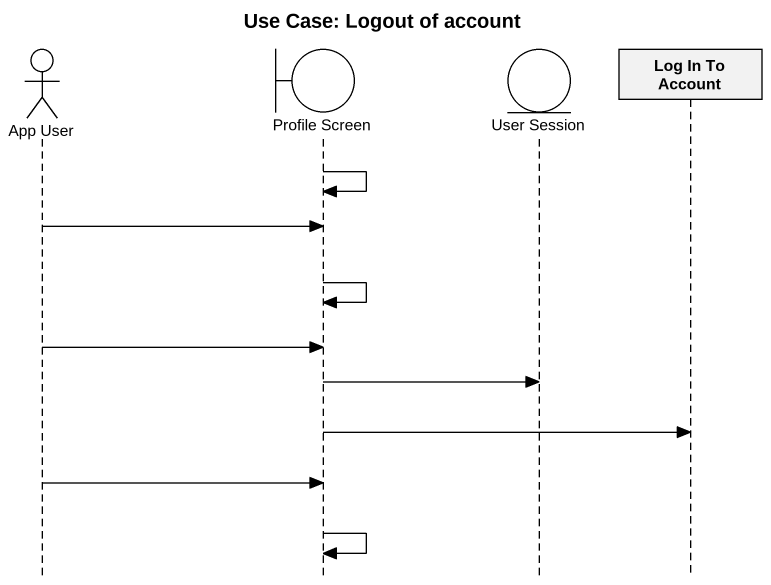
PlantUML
@startuml
title Use Case: Logout of account
hide footbox
actor "App User" as App_User
boundary "Profile Screen" as Profile_Screen
entity "User Session" as User_Session
participant "Log In To Account" as Log_In_To_Account

Profile_Screen -> Profile_Screen
App_User -> Profile_Screen
Profile_Screen -> Profile_Screen
App_User -> Profile_Screen
Profile_Screen -> User_Session
Profile_Screen -> Log_In_To_Account
App_User -> Profile_Screen
Profile_Screen -> Profile_Screen
@enduml
